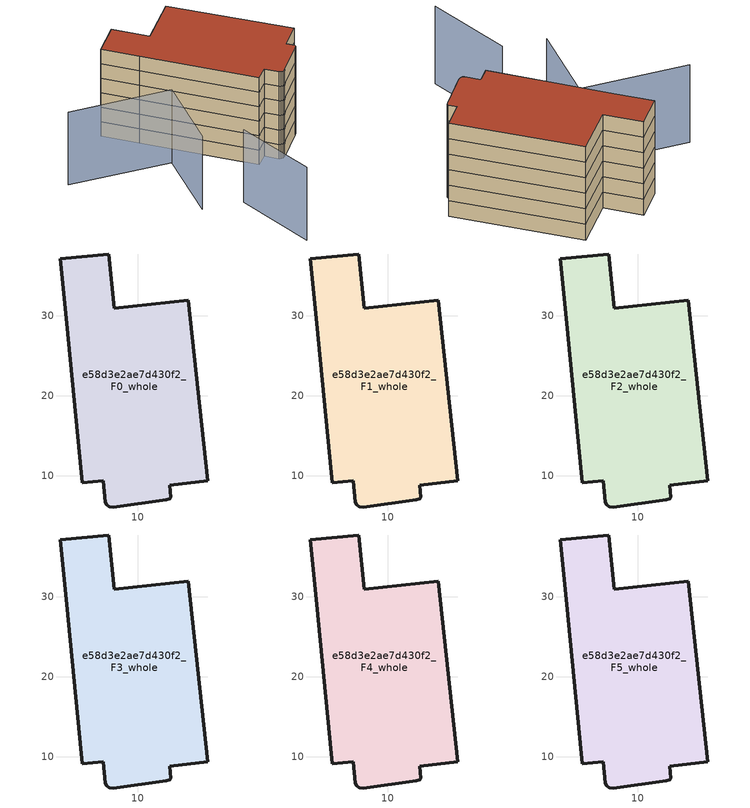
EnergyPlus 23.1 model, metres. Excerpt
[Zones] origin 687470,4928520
e58d3e2ae7d430f2_F0_whole
 floor ground (EU_floor_Construction): 16.29,31.9 18.74,9.38 14,8.82 14.15,7.34 14,7.13 13.58,7.01 6.97,6.13 6.43,6.17 6.14,6.42 5.97,6.72 5.72,9.39 3.07,9.15 1.02,30.26 0.35,37.07 6.38,37.67 7.09,30.91 z0
 wall outside (EU_wall_Construction): 7.09,30.91 6.38,37.67 0.35,37.07 1.02,30.26 3.07,9.15 5.72,9.39 5.97,6.72 6.14,6.42 6.43,6.17 6.97,6.13 13.58,7.01 14,7.13 14.15,7.34 14,8.82 18.74,9.38 16.29,31.9 7.09,30.91 z0:3
e58d3e2ae7d430f2_F1_whole
 floor to e58d3e2ae7d430f2_F0_whole (EU_floor_Construction): 16.29,31.9 18.74,9.38 14,8.82 14.15,7.34 14,7.13 13.58,7.01 6.97,6.13 6.43,6.17 6.14,6.42 5.97,6.72 5.72,9.39 3.07,9.15 1.02,30.26 0.35,37.07 6.38,37.67 7.09,30.91 z3
 wall outside (EU_wall_Construction): 7.09,30.91 6.38,37.67 0.35,37.07 1.02,30.26 3.07,9.15 5.72,9.39 5.97,6.72 6.14,6.42 6.43,6.17 6.97,6.13 13.58,7.01 14,7.13 14.15,7.34 14,8.82 18.74,9.38 16.29,31.9 7.09,30.91 z3:6
e58d3e2ae7d430f2_F2_whole
 floor to e58d3e2ae7d430f2_F1_whole (EU_floor_Construction): 16.29,31.9 18.74,9.38 14,8.82 14.15,7.34 14,7.13 13.58,7.01 6.97,6.13 6.43,6.17 6.14,6.42 5.97,6.72 5.72,9.39 3.07,9.15 1.02,30.26 0.35,37.07 6.38,37.67 7.09,30.91 z6
 wall outside (EU_wall_Construction): 7.09,30.91 6.38,37.67 0.35,37.07 1.02,30.26 3.07,9.15 5.72,9.39 5.97,6.72 6.14,6.42 6.43,6.17 6.97,6.13 13.58,7.01 14,7.13 14.15,7.34 14,8.82 18.74,9.38 16.29,31.9 7.09,30.91 z6:9
e58d3e2ae7d430f2_F3_whole
 floor to e58d3e2ae7d430f2_F2_whole (EU_floor_Construction): 16.29,31.9 18.74,9.38 14,8.82 14.15,7.34 14,7.13 13.58,7.01 6.97,6.13 6.43,6.17 6.14,6.42 5.97,6.72 5.72,9.39 3.07,9.15 1.02,30.26 0.35,37.07 6.38,37.67 7.09,30.91 z9
 wall outside (EU_wall_Construction): 7.09,30.91 6.38,37.67 0.35,37.07 1.02,30.26 3.07,9.15 5.72,9.39 5.97,6.72 6.14,6.42 6.43,6.17 6.97,6.13 13.58,7.01 14,7.13 14.15,7.34 14,8.82 18.74,9.38 16.29,31.9 7.09,30.91 z9:12
e58d3e2ae7d430f2_F4_whole
 floor to e58d3e2ae7d430f2_F3_whole (EU_floor_Construction): 16.29,31.9 18.74,9.38 14,8.82 14.15,7.34 14,7.13 13.58,7.01 6.97,6.13 6.43,6.17 6.14,6.42 5.97,6.72 5.72,9.39 3.07,9.15 1.02,30.26 0.35,37.07 6.38,37.67 7.09,30.91 z12
 wall outside (EU_wall_Construction): 7.09,30.91 6.38,37.67 0.35,37.07 1.02,30.26 3.07,9.15 5.72,9.39 5.97,6.72 6.14,6.42 6.43,6.17 6.97,6.13 13.58,7.01 14,7.13 14.15,7.34 14,8.82 18.74,9.38 16.29,31.9 7.09,30.91 z12:15
e58d3e2ae7d430f2_F5_whole
 floor to e58d3e2ae7d430f2_F4_whole (EU_floor_Construction): 16.29,31.9 18.74,9.38 14,8.82 14.15,7.34 14,7.13 13.58,7.01 6.97,6.13 6.43,6.17 6.14,6.42 5.97,6.72 5.72,9.39 3.07,9.15 1.02,30.26 0.35,37.07 6.38,37.67 7.09,30.91 z15
 wall outside (EU_wall_Construction): 7.09,30.91 6.38,37.67 0.35,37.07 1.02,30.26 3.07,9.15 5.72,9.39 5.97,6.72 6.14,6.42 6.43,6.17 6.97,6.13 13.58,7.01 14,7.13 14.15,7.34 14,8.82 18.74,9.38 16.29,31.9 7.09,30.91 z15:18
 roof outside (EU_roof_Construction): 18.74,9.38 16.29,31.9 7.09,30.91 6.38,37.67 0.35,37.07 1.02,30.26 3.07,9.15 5.72,9.39 5.97,6.72 6.14,6.42 6.43,6.17 6.97,6.13 13.58,7.01 14,7.13 14.15,7.34 14,8.82 z18
shading: -8.06,7.3 -14.08,-6.81 / -14.86,36.62 -2.02,23.03 / -2.02,23.03 -12.63,13.01 z0:15
[Building]
EU S2 Campaign: North Axis=0; Terrain=City; Solar Distribution=FullExterior
[Site:Location]
Bologna: Latitude=44.5; Longitude=11.25; Time Zone=1; Elevation=37
[SizingPeriod:WeatherFileDays]
AnnualSizingPeriod: Begin Month=1; Begin Day of Month=1; End Month=12; End Day of Month=31; Day of Week for Start Day=Monday; Use Weather File Daylight Saving Period=No; Use Weather File Rain and Snow Indicators=No
[MATERIAL]
EU_InternalMass_Material: Roughness=MediumRough; Thickness=0.1; Conductivity=1; Density=1800; Specific Heat=900; Thermal Absorptance=0.9; Solar Absorptance=0.7; Visible Absorptance=0.7
[MATERIAL:NOMASS] Roughness=MediumRough; Thermal Absorptance=0.9; Solar Absorptance=0.7; Visible Absorptance=0.7
Name | Thermal Resistance
EU_wall_NoMass | 0.905828
EU_roof_NoMass | 0.37593
EU_floor_NoMass | 0.67114
[CONSTRUCTION]
EU_wall_Construction: EU_wall_NoMass
EU_roof_Construction: EU_roof_NoMass
EU_floor_Construction: EU_floor_NoMass
EU_InternalMass_Construction: EU_InternalMass_Material
[ZONE] Type=1; Multiplier=1; Ceiling Height=autocalculate; Volume=1211.92; Floor Area=autocalculate; Part of Total Floor Area=Yes
e58d3e2ae7d430f2_F0_whole; e58d3e2ae7d430f2_F1_whole; e58d3e2ae7d430f2_F2_whole; e58d3e2ae7d430f2_F3_whole; e58d3e2ae7d430f2_F4_whole; e58d3e2ae7d430f2_F5_whole
[INTERNALMASS] Construction=EU_InternalMass_Construction; Surface Area=403.974
Name | Zone or ZoneList
e58d3e2ae7d430f2_F0_whole_EU_InternalMass | e58d3e2ae7d430f2_F0_whole
e58d3e2ae7d430f2_F1_whole_EU_InternalMass | e58d3e2ae7d430f2_F1_whole
e58d3e2ae7d430f2_F2_whole_EU_InternalMass | e58d3e2ae7d430f2_F2_whole
e58d3e2ae7d430f2_F3_whole_EU_InternalMass | e58d3e2ae7d430f2_F3_whole
e58d3e2ae7d430f2_F4_whole_EU_InternalMass | e58d3e2ae7d430f2_F4_whole
e58d3e2ae7d430f2_F5_whole_EU_InternalMass | e58d3e2ae7d430f2_F5_whole
[OTHEREQUIPMENT] Fuel Type=Electricity; Design Level Calculation Method=Watts/Area; Power per Zone Floor Area=1; Fraction Latent=0; Fraction Radiant=0; Fraction Lost=0; Carbon Dioxide Generation Rate=0; EndUse Subcategory=EU_Step8_InternalGains
Name | Zone or ZoneList or Space or SpaceList | Schedule
EU_Step8_InternalGain_e58d3e2ae7d430f2_F0_whole_f000 | e58d3e2ae7d430f2_F0_whole | EU_Step8_GainSchedule_e58d3e2ae7d430f2_F0_whole_f000
EU_Step8_InternalGain_e58d3e2ae7d430f2_F1_whole_f000 | e58d3e2ae7d430f2_F1_whole | EU_Step8_GainSchedule_e58d3e2ae7d430f2_F1_whole_f000
EU_Step8_InternalGain_e58d3e2ae7d430f2_F2_whole_f000 | e58d3e2ae7d430f2_F2_whole | EU_Step8_GainSchedule_e58d3e2ae7d430f2_F2_whole_f000
EU_Step8_InternalGain_e58d3e2ae7d430f2_F3_whole_f000 | e58d3e2ae7d430f2_F3_whole | EU_Step8_GainSchedule_e58d3e2ae7d430f2_F3_whole_f000
EU_Step8_InternalGain_e58d3e2ae7d430f2_F4_whole_f000 | e58d3e2ae7d430f2_F4_whole | EU_Step8_GainSchedule_e58d3e2ae7d430f2_F4_whole_f000
EU_Step8_InternalGain_e58d3e2ae7d430f2_F5_whole_f000 | e58d3e2ae7d430f2_F5_whole | EU_Step8_GainSchedule_e58d3e2ae7d430f2_F5_whole_f000
[ZONEVENTILATION:DESIGNFLOWRATE] Schedule=EU_AlwaysOn; Design Flow Rate Calculation Method=AirChanges/Hour; Air Changes per Hour=0.73129; Ventilation Type=Natural; Fan Pressure Rise=0; Fan Total Efficiency=1; Constant Term Coefficient=1; Temperature Term Coefficient=0; Velocity Term Coefficient=0; Velocity Squared Term Coefficient=0; Minimum Indoor Temperature=-100; Maximum Indoor Temperature=100; Delta Temperature=-100; Minimum Outdoor Temperature=-100; Maximum Outdoor Temperature=100; Maximum Wind Speed=40
Name | Zone or ZoneList or Space or SpaceList
EU_ConstantAir_e58d3e2ae7d430f2_F0_whole | e58d3e2ae7d430f2_F0_whole
EU_ConstantAir_e58d3e2ae7d430f2_F1_whole | e58d3e2ae7d430f2_F1_whole
EU_ConstantAir_e58d3e2ae7d430f2_F2_whole | e58d3e2ae7d430f2_F2_whole
EU_ConstantAir_e58d3e2ae7d430f2_F3_whole | e58d3e2ae7d430f2_F3_whole
EU_ConstantAir_e58d3e2ae7d430f2_F4_whole | e58d3e2ae7d430f2_F4_whole
EU_ConstantAir_e58d3e2ae7d430f2_F5_whole | e58d3e2ae7d430f2_F5_whole
[HVACTEMPLATE:THERMOSTAT] Constant Heating Setpoint=20; Constant Cooling Setpoint=50
EU_HeatOnly_e58d3e2ae7d430f2_F0_whole; EU_HeatOnly_e58d3e2ae7d430f2_F1_whole; EU_HeatOnly_e58d3e2ae7d430f2_F2_whole; EU_HeatOnly_e58d3e2ae7d430f2_F3_whole; EU_HeatOnly_e58d3e2ae7d430f2_F4_whole; EU_HeatOnly_e58d3e2ae7d430f2_F5_whole
[HVACTEMPLATE:ZONE:IDEALLOADSAIRSYSTEM] System Availability Schedule=EU_AlwaysOn; Maximum Heating Supply Air Temperature=50; Minimum Cooling Supply Air Temperature=13; Maximum Heating Supply Air Humidity Ratio=0.0156; Minimum Cooling Supply Air Humidity Ratio=0.0077; Heating Limit=NoLimit; Cooling Limit=NoLimit; Heating Availability Schedule=EU_AlwaysOn; Cooling Availability Schedule=EU_CoolingOff; Dehumidification Control Type=ConstantSensibleHeatRatio; Cooling Sensible Heat Ratio=0.7; Dehumidification Setpoint=60; Humidification Control Type=None; Humidification Setpoint=30; Outdoor Air Method=None; Outdoor Air Flow Rate per Person=0.00944; Outdoor Air Flow Rate per Zone Floor Area=0; Outdoor Air Flow Rate per Zone=0; Demand Controlled Ventilation Type=None; Outdoor Air Economizer Type=NoEconomizer; Heat Recovery Type=None; Sensible Heat Recovery Effectiveness=0.7; Latent Heat Recovery Effectiveness=0.65
Name | Template Thermostat
e58d3e2ae7d430f2_F0_whole | EU_HeatOnly_e58d3e2ae7d430f2_F0_whole
e58d3e2ae7d430f2_F1_whole | EU_HeatOnly_e58d3e2ae7d430f2_F1_whole
e58d3e2ae7d430f2_F2_whole | EU_HeatOnly_e58d3e2ae7d430f2_F2_whole
e58d3e2ae7d430f2_F3_whole | EU_HeatOnly_e58d3e2ae7d430f2_F3_whole
e58d3e2ae7d430f2_F4_whole | EU_HeatOnly_e58d3e2ae7d430f2_F4_whole
e58d3e2ae7d430f2_F5_whole | EU_HeatOnly_e58d3e2ae7d430f2_F5_whole
[SIZING:ZONE] Zone Cooling Design Supply Air Temperature Input Method=SupplyAirTemperature; Zone Cooling Design Supply Air Temperature=13; Zone Heating Design Supply Air Temperature Input Method=SupplyAirTemperature; Zone Heating Design Supply Air Temperature=50; Zone Cooling Design Supply Air Humidity Ratio=0.008; Zone Heating Design Supply Air Humidity Ratio=0.008; Cooling Design Air Flow Method=DesignDay; Cooling Design Air Flow Rate=0; Cooling Minimum Air Flow per Zone Floor Area=0.000762; Cooling Minimum Air Flow=0; Cooling Minimum Air Flow Fraction=0.2; Heating Design Air Flow Method=DesignDay; Heating Design Air Flow Rate=0; Heating Maximum Air Flow per Zone Floor Area=0.002032; Heating Maximum Air Flow=0.141576; Heating Maximum Air Flow Fraction=0.3; Account for Dedicated Outdoor Air System=No; Dedicated Outdoor Air System Control Strategy=NeutralSupplyAir; Dedicated Outdoor Air Low Setpoint Temperature for Design=autosize; Dedicated Outdoor Air High Setpoint Temperature for Design=autosize; Zone Load Sizing Method=Sensible Load Only No Latent Load; Zone Latent Cooling Design Supply Air Humidity Ratio Input Method=HumidityRatioDifference; Zone Cooling Design Supply Air Humidity Ratio Difference=0.005; Zone Latent Heating Design Supply Air Humidity Ratio Input Method=HumidityRatioDifference; Zone Humidification Design Supply Air Humidity Ratio Difference=0.005
e58d3e2ae7d430f2_F0_whole; e58d3e2ae7d430f2_F1_whole; e58d3e2ae7d430f2_F2_whole; e58d3e2ae7d430f2_F3_whole; e58d3e2ae7d430f2_F4_whole; e58d3e2ae7d430f2_F5_whole
[SCHEDULE:CONSTANT]
Name | Hourly Value
EU_AlwaysOn | 1
EU_CoolingOff | 0
[SCHEDULE:FILE] Column Number=1; Rows to Skip at Top=0; Number of Hours of Data=8760; Column Separator=Comma; Interpolate to Timestep=No; Minutes per Item=60; Adjust Schedule for Daylight Savings=Yes
Name | File
EU_Step8_GainSchedule_e58d3e2ae7d430f2_F0_whole_f000 | ../../schedules/e58d3e2ae7d430f2/e58d3e2ae7d430f2_F0_whole_f000_gain.csv
EU_Step8_GainSchedule_e58d3e2ae7d430f2_F1_whole_f000 | ../../schedules/e58d3e2ae7d430f2/e58d3e2ae7d430f2_F1_whole_f000_gain.csv
EU_Step8_GainSchedule_e58d3e2ae7d430f2_F2_whole_f000 | ../../schedules/e58d3e2ae7d430f2/e58d3e2ae7d430f2_F2_whole_f000_gain.csv
EU_Step8_GainSchedule_e58d3e2ae7d430f2_F3_whole_f000 | ../../schedules/e58d3e2ae7d430f2/e58d3e2ae7d430f2_F3_whole_f000_gain.csv
EU_Step8_GainSchedule_e58d3e2ae7d430f2_F4_whole_f000 | ../../schedules/e58d3e2ae7d430f2/e58d3e2ae7d430f2_F4_whole_f000_gain.csv
EU_Step8_GainSchedule_e58d3e2ae7d430f2_F5_whole_f000 | ../../schedules/e58d3e2ae7d430f2/e58d3e2ae7d430f2_F5_whole_f000_gain.csv
